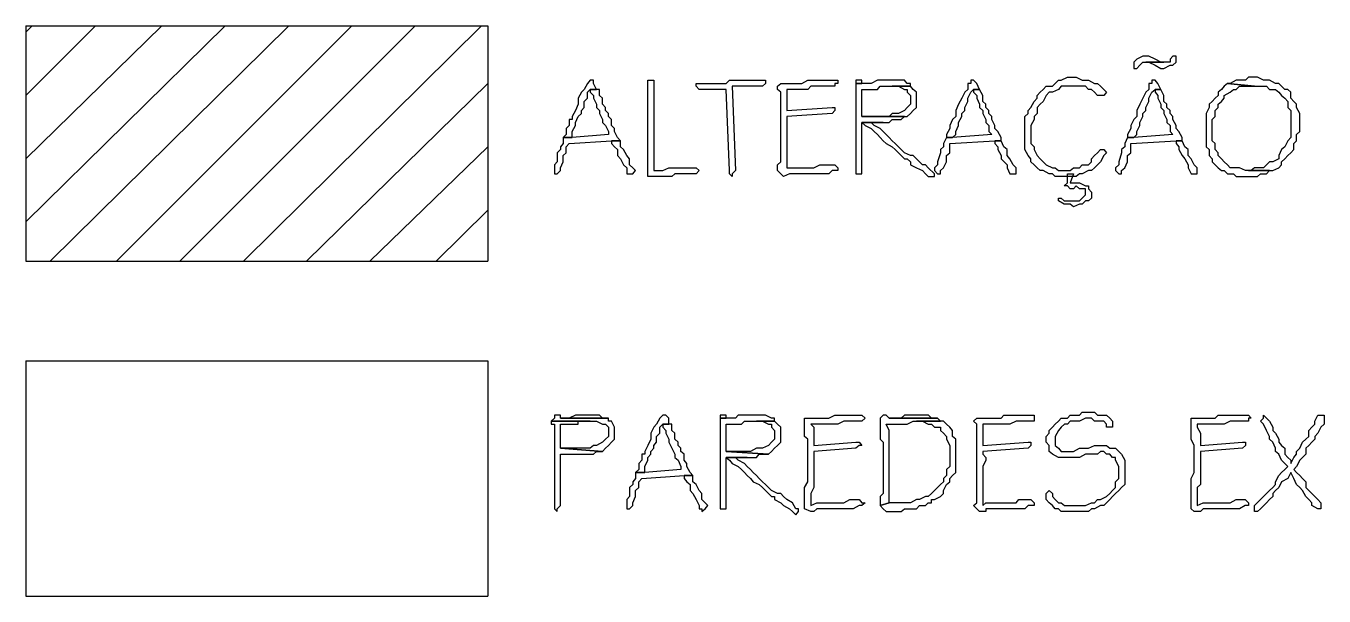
# Model space of a CAD drawing. Header units: millimetres. Extents: x -518.8 to -461.2, y 3.5 to 44.2.
# Drawn here: x -513.939 to -511.202, y 7.174 to 8.377 of the extents above; entities that cross this region are included whole.
import ezdxf

# ---------------------------------------------------------------- set-up
doc = ezdxf.new("R2010")
doc.units = ezdxf.units.MM
doc.header["$MEASUREMENT"] = 0
doc.layers.add('7', color=7, linetype='Continuous')
doc.layers.add('MYSOLIDS', color=7, linetype='Continuous')

msp = doc.modelspace()

# ---------------------------------------------------------------- linework, layer by layer
at = {"layer": '7'}
for points in [[(-513.9391, 8.3774), (-512.9654, 8.3774)], [(-513.9391, 8.3774), (-513.9391, 7.8812)], [(-513.9391, 8.3646), (-513.9263, 8.3774)], [(-513.9391, 8.2308), (-513.7925, 8.3774)], [(-513.9391, 8.0969), (-513.6527, 8.3774)], [(-513.9391, 7.9639), (-513.5188, 8.3774)], [(-513.888, 7.8812), (-513.385, 8.3774)], [(-513.7481, 7.8812), (-513.2519, 8.3774)], [(-513.6143, 7.8812), (-513.1181, 8.3774)], [(-513.4805, 7.8812), (-512.9782, 8.3774)], [(-512.9654, 8.3774), (-512.9654, 7.8812)], [(-513.3474, 7.8812), (-512.9654, 8.2563)], [(-513.2136, 7.8812), (-512.9654, 8.1225)], [(-513.0737, 7.8812), (-512.9654, 7.9887)], [(-513.9391, 7.8812), (-512.9654, 7.8812)], [(-513.9391, 7.6706), (-512.9654, 7.6706)], [(-513.9391, 7.6706), (-513.9391, 7.1744)], [(-512.9654, 7.6706), (-512.9654, 7.1744)], [(-513.9391, 7.1744), (-512.9654, 7.1744)]]:
    msp.add_lwpolyline(points, dxfattribs=at)
at = {"layer": 'MYSOLIDS'}
for points in [[(-511.5775, 8.3135), (-511.5775, 8.3135), (-511.5835, 8.3135), (-511.5963, 8.3075), (-511.603, 8.3007), (-511.603, 8.2947), (-511.603, 8.2879), (-511.5963, 8.2879), (-511.5963, 8.2879), (-511.5902, 8.2947), (-511.5835, 8.3007), (-511.5775, 8.3007), (-511.5459, 8.3007), (-511.5579, 8.3075), (-511.5579, 8.3075), (-511.5707, 8.3135), (-511.5775, 8.3135), (-511.5775, 8.3135)], [(-511.5459, 8.3007), (-511.5775, 8.3007), (-511.5775, 8.3007), (-511.5707, 8.3007), (-511.5391, 8.3007), (-511.5391, 8.3007), (-511.5459, 8.3007), (-511.5459, 8.3007)], [(-511.5136, 8.3135), (-511.5203, 8.3135), (-511.5263, 8.3075), (-511.5263, 8.3007), (-511.5391, 8.3007), (-511.5707, 8.3007), (-511.5579, 8.2947), (-511.5579, 8.2947), (-511.5459, 8.2879), (-511.5391, 8.2879), (-511.5391, 8.2879), (-511.5263, 8.2947), (-511.5203, 8.2947), (-511.5136, 8.3007), (-511.5136, 8.3075), (-511.5136, 8.3135), (-511.5136, 8.3135), (-511.5136, 8.3135)], [(-511.7301, 8.2503), (-511.7429, 8.2503), (-511.7489, 8.2503), (-511.7557, 8.2503), (-511.7617, 8.2436), (-511.7745, 8.2375), (-511.7812, 8.2375), (-511.7872, 8.2308), (-511.794, 8.218), (-511.794, 8.218), (-511.8, 8.212), (-511.8068, 8.2052), (-511.8068, 8.1924), (-511.8128, 8.1864), (-511.8128, 8.1864), (-511.8128, 8.1797), (-511.8196, 8.1676), (-511.8196, 8.1609), (-511.8196, 8.1481), (-511.8196, 8.1421), (-511.8196, 8.1293), (-511.8128, 8.1225), (-511.8128, 8.1165), (-511.8068, 8.1037), (-511.8, 8.0969), (-511.8, 8.0969), (-511.794, 8.0909), (-511.7872, 8.0842), (-511.7745, 8.0782), (-511.7684, 8.0782), (-511.7617, 8.0721), (-511.7489, 8.0721), (-511.7489, 8.0721), (-511.7369, 8.0721), (-511.7301, 8.0782), (-511.7173, 8.0782), (-511.7173, 8.0782), (-511.7113, 8.0842), (-511.6985, 8.0842), (-511.6918, 8.0909), (-511.6918, 8.0969), (-511.6857, 8.1037), (-511.679, 8.1097), (-511.673, 8.1165), (-511.6662, 8.1165), (-511.6662, 8.1165), (-511.6662, 8.1165), (-511.6602, 8.1097), (-511.6602, 8.1097), (-511.6662, 8.1037), (-511.6662, 8.1037), (-511.673, 8.0909), (-511.679, 8.0842), (-511.6857, 8.0782), (-511.6918, 8.0721), (-511.6985, 8.0721), (-511.7113, 8.0654), (-511.7113, 8.0654), (-511.7173, 8.0654), (-511.7241, 8.0594), (-511.7369, 8.0594), (-511.7429, 8.0594), (-511.7489, 8.0594), (-511.7557, 8.0594), (-511.7684, 8.0594), (-511.7745, 8.0654), (-511.7812, 8.0654), (-511.794, 8.0721), (-511.8, 8.0721), (-511.8068, 8.0782), (-511.8128, 8.0842), (-511.8196, 8.0909), (-511.8196, 8.0969), (-511.8256, 8.1037), (-511.8324, 8.1165), (-511.8324, 8.1225), (-511.8324, 8.1293), (-511.8324, 8.1421), (-511.8324, 8.1481), (-511.8324, 8.1609), (-511.8324, 8.1676), (-511.8324, 8.1736), (-511.8324, 8.1864), (-511.8256, 8.1924), (-511.8256, 8.1992), (-511.8196, 8.2052), (-511.8128, 8.218), (-511.8068, 8.2248), (-511.8068, 8.2308), (-511.8, 8.2375), (-511.794, 8.2436), (-511.7872, 8.2503), (-511.7745, 8.2503), (-511.7684, 8.2563), (-511.7617, 8.2631), (-511.7557, 8.2631), (-511.7429, 8.2691), (-511.7369, 8.2691), (-511.7301, 8.2691), (-511.7241, 8.2691), (-511.7113, 8.2631), (-511.7045, 8.2631), (-511.6985, 8.2631), (-511.6857, 8.2563), (-511.679, 8.2563), (-511.673, 8.2503), (-511.6662, 8.2436), (-511.6602, 8.2375), (-511.6602, 8.2375), (-511.6662, 8.2308), (-511.6662, 8.2308), (-511.673, 8.2308), (-511.673, 8.2308), (-511.679, 8.2308), (-511.679, 8.2308), (-511.6857, 8.2375), (-511.6857, 8.2375), (-511.6918, 8.2436), (-511.6985, 8.2436), (-511.7045, 8.2503), (-511.7173, 8.2503), (-511.7241, 8.2503), (-511.7301, 8.2503), (-511.7301, 8.2503), (-511.7301, 8.2503), (-511.7301, 8.2503)], [(-511.3481, 8.2691), (-511.3481, 8.2691), (-511.3609, 8.2691), (-511.3669, 8.2631), (-511.3797, 8.2631), (-511.3865, 8.2631), (-511.3993, 8.2563), (-511.4053, 8.2563), (-511.3481, 8.2503), (-511.3481, 8.2503), (-511.3421, 8.2503), (-511.3293, 8.2503), (-511.3226, 8.2503), (-511.3166, 8.2436), (-511.3038, 8.2436), (-511.297, 8.2375), (-511.291, 8.2308), (-511.291, 8.2308), (-511.2842, 8.2248), (-511.2782, 8.218), (-511.2782, 8.2052), (-511.2714, 8.1992), (-511.2714, 8.1924), (-511.2714, 8.1797), (-511.2714, 8.1736), (-511.2714, 8.1676), (-511.2714, 8.1609), (-511.2714, 8.1481), (-511.2714, 8.1421), (-511.2782, 8.1353), (-511.2842, 8.1225), (-511.2842, 8.1225), (-511.291, 8.1165), (-511.297, 8.1037), (-511.297, 8.0969), (-511.3098, 8.0909), (-511.3166, 8.0909), (-511.3226, 8.0842), (-511.3293, 8.0782), (-511.3354, 8.0782), (-511.3481, 8.0782), (-511.3549, 8.0721), (-511.3609, 8.0721), (-511.3166, 8.0721), (-511.3098, 8.0721), (-511.297, 8.0782), (-511.291, 8.0842), (-511.291, 8.0909), (-511.2842, 8.0969), (-511.2782, 8.1037), (-511.2714, 8.1097), (-511.2654, 8.1165), (-511.2654, 8.1293), (-511.2654, 8.1293), (-511.2594, 8.1353), (-511.2594, 8.1481), (-511.2527, 8.1548), (-511.2527, 8.1676), (-511.2527, 8.1736), (-511.2527, 8.1736), (-511.2527, 8.1864), (-511.2527, 8.1924), (-511.2594, 8.2052), (-511.2594, 8.212), (-511.2654, 8.218), (-511.2714, 8.2248), (-511.2714, 8.2375), (-511.2782, 8.2436), (-511.2842, 8.2436), (-511.291, 8.2503), (-511.297, 8.2563), (-511.3038, 8.2563), (-511.3166, 8.2631), (-511.3226, 8.2631), (-511.3293, 8.2631), (-511.3421, 8.2691), (-511.3481, 8.2691), (-511.3481, 8.2691)], [(-512.7361, 8.2436), (-512.7489, 8.2436), (-512.7489, 8.2375), (-512.7421, 8.2308), (-512.7421, 8.2248), (-512.7361, 8.212), (-512.7361, 8.2052), (-512.7293, 8.1992), (-512.7293, 8.1924), (-512.7233, 8.1797), (-512.7233, 8.1736), (-512.7166, 8.1676), (-512.7105, 8.1548), (-512.7105, 8.1481), (-512.7872, 8.1421), (-512.806, 8.1421), (-512.806, 8.1293), (-512.8121, 8.1225), (-512.8121, 8.1165), (-512.8188, 8.1097), (-512.8188, 8.1097), (-512.8188, 8.0909), (-512.8248, 8.0842), (-512.8248, 8.0782), (-512.8248, 8.0721), (-512.8248, 8.0654), (-512.8188, 8.0654), (-512.8188, 8.0654), (-512.8121, 8.0721), (-512.8121, 8.0782), (-512.806, 8.0909), (-512.806, 8.0909), (-512.806, 8.1037), (-512.8, 8.1097), (-512.8, 8.1225), (-512.7933, 8.1293), (-512.7045, 8.1353), (-512.685, 8.1353), (-512.6918, 8.1421), (-512.6978, 8.1548), (-512.6978, 8.1609), (-512.7045, 8.1676), (-512.7045, 8.1797), (-512.7105, 8.1864), (-512.7105, 8.1924), (-512.7166, 8.1992), (-512.7166, 8.2052), (-512.7233, 8.212), (-512.7233, 8.218), (-512.7233, 8.2248), (-512.7293, 8.2308), (-512.7293, 8.2436), (-512.7361, 8.2436), (-512.7361, 8.2436)], [(-512.7489, 8.2631), (-512.7489, 8.2631), (-512.7489, 8.2631), (-512.7549, 8.2563), (-512.7549, 8.2563), (-512.7617, 8.2436), (-512.7677, 8.2375), (-512.7745, 8.2248), (-512.7745, 8.212), (-512.7805, 8.1992), (-512.7872, 8.1864), (-512.7872, 8.1797), (-512.7933, 8.1797), (-512.7933, 8.1676), (-512.8, 8.1609), (-512.8, 8.1481), (-512.806, 8.1421), (-512.7872, 8.1421), (-512.7872, 8.1481), (-512.7872, 8.1548), (-512.7805, 8.1676), (-512.7805, 8.1736), (-512.7745, 8.1864), (-512.7745, 8.1864), (-512.7677, 8.1924), (-512.7677, 8.1992), (-512.7617, 8.2052), (-512.7617, 8.218), (-512.7549, 8.2248), (-512.7549, 8.2375), (-512.7489, 8.2436), (-512.7361, 8.2436), (-512.7421, 8.2563), (-512.7421, 8.2631), (-512.7489, 8.2631), (-512.7489, 8.2631)], [(-512.6151, 8.0721), (-512.6023, 8.0721), (-512.5963, 8.0721), (-512.5835, 8.0782), (-512.5767, 8.0782), (-512.5707, 8.0782), (-512.5639, 8.0782), (-512.5511, 8.0782), (-512.5384, 8.0782), (-512.5324, 8.0782), (-512.5324, 8.0782), (-512.5256, 8.0782), (-512.5256, 8.0782), (-512.5196, 8.0721), (-512.5196, 8.0721), (-512.5256, 8.0654), (-512.5324, 8.0654), (-512.5384, 8.0654), (-512.5511, 8.0654), (-512.5511, 8.0654), (-512.5579, 8.0654), (-512.5707, 8.0654), (-512.5767, 8.0594), (-512.5895, 8.0594), (-512.5963, 8.0594), (-512.609, 8.0594), (-512.6151, 8.0594), (-512.6211, 8.0594), (-512.6211, 8.0594), (-512.6278, 8.0594), (-512.6278, 8.0594), (-512.6278, 8.0721), (-512.6278, 8.0721), (-512.6278, 8.0782), (-512.6278, 8.0782), (-512.6278, 8.0909), (-512.6278, 8.0969), (-512.6278, 8.1097), (-512.6278, 8.1165), (-512.6278, 8.1293), (-512.6278, 8.1353), (-512.6278, 8.1481), (-512.6278, 8.1548), (-512.6278, 8.1676), (-512.6278, 8.1736), (-512.6278, 8.1736), (-512.6278, 8.1864), (-512.6278, 8.1924), (-512.6278, 8.2052), (-512.6278, 8.212), (-512.6278, 8.2248), (-512.6278, 8.2308), (-512.6278, 8.2436), (-512.6278, 8.2503), (-512.6278, 8.2503), (-512.6278, 8.2631), (-512.6278, 8.2631), (-512.6211, 8.2631), (-512.6211, 8.2631), (-512.6151, 8.2631), (-512.6151, 8.2631), (-512.6151, 8.2563), (-512.6151, 8.2563), (-512.6151, 8.2503), (-512.6151, 8.2436), (-512.6151, 8.2308), (-512.6151, 8.2248), (-512.6151, 8.212), (-512.6151, 8.2052), (-512.6151, 8.1992), (-512.6151, 8.1864), (-512.6151, 8.1797), (-512.6151, 8.1676), (-512.6151, 8.1548), (-512.6151, 8.1548), (-512.6151, 8.1421), (-512.6151, 8.1353), (-512.6151, 8.1225), (-512.6151, 8.1165), (-512.6151, 8.1165), (-512.6151, 8.1097), (-512.6151, 8.0969), (-512.6151, 8.0909), (-512.6151, 8.0782), (-512.6151, 8.0721), (-512.6151, 8.0721), (-512.6151, 8.0721), (-512.6151, 8.0721)], [(-512.3857, 8.2631), (-512.3857, 8.2631), (-512.3797, 8.2631), (-512.3797, 8.2631), (-512.3797, 8.2563), (-512.3797, 8.2563), (-512.3797, 8.2563), (-512.3797, 8.2563), (-512.3857, 8.2503), (-512.3857, 8.2503), (-512.4496, 8.2503), (-512.4429, 8.0721), (-512.4496, 8.0654), (-512.4496, 8.0654), (-512.4496, 8.0594), (-512.4496, 8.0594), (-512.4557, 8.0654), (-512.4557, 8.0654), (-512.4557, 8.0721), (-512.4557, 8.0721), (-512.4624, 8.2436), (-512.4684, 8.2436), (-512.4812, 8.2436), (-512.494, 8.2436), (-512.5008, 8.2436), (-512.5136, 8.2436), (-512.5136, 8.2436), (-512.5136, 8.2436), (-512.5196, 8.2436), (-512.5196, 8.2436), (-512.5256, 8.2503), (-512.5256, 8.2503), (-512.5256, 8.2563), (-512.5256, 8.2563), (-512.5136, 8.2563), (-512.5136, 8.2563), (-512.5068, 8.2563), (-512.5008, 8.2563), (-512.494, 8.2563), (-512.4812, 8.2563), (-512.4752, 8.2563), (-512.4624, 8.2563), (-512.4557, 8.2631), (-512.3857, 8.2631), (-512.3857, 8.2631), (-512.3857, 8.2631)], [(-512.3346, 8.1992), (-512.2391, 8.2052), (-512.2391, 8.2052), (-512.2331, 8.2052), (-512.2331, 8.2052), (-512.2331, 8.1992), (-512.2331, 8.1992), (-512.2331, 8.1992), (-512.2331, 8.1992), (-512.2391, 8.1924), (-512.2391, 8.1924), (-512.3346, 8.1864), (-512.3346, 8.1797), (-512.3346, 8.1797), (-512.3346, 8.1736), (-512.3346, 8.1736), (-512.3346, 8.1676), (-512.3346, 8.1548), (-512.3346, 8.1481), (-512.3346, 8.1353), (-512.3346, 8.1353), (-512.3346, 8.1225), (-512.3346, 8.1165), (-512.3346, 8.1097), (-512.3346, 8.0969), (-512.3346, 8.0909), (-512.3346, 8.0782), (-512.3346, 8.0782), (-512.3286, 8.0782), (-512.3158, 8.0782), (-512.3098, 8.0782), (-512.297, 8.0782), (-512.2902, 8.0782), (-512.2842, 8.0782), (-512.2775, 8.0782), (-512.2647, 8.0842), (-512.2587, 8.0842), (-512.2459, 8.0842), (-512.2391, 8.0842), (-512.2331, 8.0842), (-512.2271, 8.0782), (-512.2271, 8.0782), (-512.2271, 8.0782), (-512.2271, 8.0782), (-512.2271, 8.0721), (-512.2391, 8.0721), (-512.2459, 8.0654), (-512.2587, 8.0654), (-512.2647, 8.0654), (-512.2714, 8.0654), (-512.2775, 8.0654), (-512.2902, 8.0654), (-512.297, 8.0654), (-512.3098, 8.0654), (-512.3158, 8.0654), (-512.3286, 8.0654), (-512.3286, 8.0654), (-512.3414, 8.0594), (-512.3414, 8.0594), (-512.3474, 8.0654), (-512.3474, 8.0654), (-512.3542, 8.0721), (-512.3542, 8.0721), (-512.3542, 8.0782), (-512.3542, 8.0842), (-512.3474, 8.0909), (-512.3474, 8.1037), (-512.3474, 8.1097), (-512.3474, 8.1225), (-512.3474, 8.1293), (-512.3474, 8.1421), (-512.3474, 8.1481), (-512.3474, 8.1609), (-512.3474, 8.1676), (-512.3474, 8.1736), (-512.3474, 8.1797), (-512.3474, 8.1924), (-512.3474, 8.1992), (-512.3474, 8.212), (-512.3474, 8.218), (-512.3474, 8.2308), (-512.3474, 8.2375), (-512.3542, 8.2436), (-512.3542, 8.2503), (-512.3542, 8.2503), (-512.3474, 8.2563), (-512.3474, 8.2563), (-512.3414, 8.2563), (-512.3414, 8.2563), (-512.3286, 8.2563), (-512.3158, 8.2563), (-512.3098, 8.2563), (-512.3098, 8.2563), (-512.303, 8.2563), (-512.2902, 8.2631), (-512.2842, 8.2631), (-512.2775, 8.2631), (-512.2647, 8.2631), (-512.2587, 8.2631), (-512.2459, 8.2631), (-512.2391, 8.2631), (-512.2331, 8.2631), (-512.2331, 8.2631), (-512.2271, 8.2631), (-512.2271, 8.2631), (-512.2271, 8.2563), (-512.2271, 8.2563), (-512.2271, 8.2563), (-512.2331, 8.2563), (-512.2331, 8.2503), (-512.2459, 8.2503), (-512.2519, 8.2503), (-512.2647, 8.2503), (-512.2842, 8.2503), (-512.2902, 8.2436), (-512.303, 8.2436), (-512.3098, 8.2436), (-512.3226, 8.2436), (-512.3286, 8.2436), (-512.3346, 8.2436), (-512.3346, 8.2375), (-512.3346, 8.2248), (-512.3346, 8.2248), (-512.3346, 8.212), (-512.3346, 8.2052), (-512.3346, 8.1992), (-512.3346, 8.1992), (-512.3346, 8.1992), (-512.3346, 8.1992)], [(-512.1121, 8.2631), (-512.1121, 8.2631), (-512.1188, 8.2631), (-512.1248, 8.2631), (-512.1376, 8.2631), (-512.1376, 8.2631), (-512.1436, 8.2631), (-512.1564, 8.2563), (-512.1632, 8.2563), (-512.176, 8.2563), (-512.1887, 8.2563), (-512.1887, 8.0721), (-512.1887, 8.0654), (-512.182, 8.0654), (-512.176, 8.0654), (-512.176, 8.0721), (-512.176, 8.0721), (-512.176, 8.1736), (-512.1316, 8.1736), (-512.1188, 8.1736), (-512.1121, 8.1797), (-512.106, 8.1797), (-512.0933, 8.1797), (-512.0865, 8.1864), (-512.176, 8.1864), (-512.176, 8.2436), (-512.176, 8.2436), (-512.1632, 8.2436), (-512.1564, 8.2436), (-512.1436, 8.2436), (-512.1376, 8.2503), (-512.1316, 8.2503), (-512.1188, 8.2503), (-512.1121, 8.2503), (-512.0737, 8.2503), (-512.0737, 8.2563), (-512.0805, 8.2563), (-512.0865, 8.2631), (-512.0993, 8.2631), (-512.1121, 8.2631), (-512.1121, 8.2631)], [(-512.182, 8.2631), (-512.1887, 8.2631), (-512.1887, 8.2563), (-512.176, 8.2563), (-512.176, 8.2631), (-512.182, 8.2631), (-512.182, 8.2631)], [(-512.0737, 8.2503), (-512.1121, 8.2503), (-512.106, 8.2503), (-512.0993, 8.2503), (-512.0865, 8.2436), (-512.0805, 8.2436), (-512.0805, 8.2375), (-512.0737, 8.2308), (-512.0737, 8.2248), (-512.0737, 8.218), (-512.0737, 8.212), (-512.0805, 8.2052), (-512.0865, 8.1992), (-512.0993, 8.1924), (-512.0993, 8.1924), (-512.106, 8.1924), (-512.1121, 8.1924), (-512.1188, 8.1864), (-512.1316, 8.1864), (-512.1376, 8.1864), (-512.1504, 8.1864), (-512.1632, 8.1864), (-512.176, 8.1864), (-512.0865, 8.1864), (-512.0805, 8.1864), (-512.0805, 8.1864), (-512.0737, 8.1924), (-512.0677, 8.1992), (-512.0609, 8.2052), (-512.0609, 8.212), (-512.0609, 8.2248), (-512.0609, 8.2308), (-512.0609, 8.2375), (-512.0677, 8.2436), (-512.0737, 8.2503), (-512.0737, 8.2503)], [(-511.9278, 8.2436), (-511.9406, 8.2436), (-511.9406, 8.2375), (-511.9339, 8.2308), (-511.9339, 8.2248), (-511.9278, 8.212), (-511.9278, 8.2052), (-511.9211, 8.1992), (-511.9211, 8.1924), (-511.9151, 8.1797), (-511.9151, 8.1736), (-511.9083, 8.1676), (-511.9083, 8.1548), (-511.9023, 8.1481), (-511.985, 8.1421), (-511.9978, 8.1421), (-512.0038, 8.1293), (-512.0038, 8.1225), (-512.0105, 8.1165), (-512.0105, 8.1097), (-512.0105, 8.1097), (-512.0166, 8.0909), (-512.0166, 8.0842), (-512.0233, 8.0782), (-512.0233, 8.0721), (-512.0166, 8.0654), (-512.0166, 8.0654), (-512.0105, 8.0654), (-512.0105, 8.0721), (-512.0038, 8.0782), (-511.9978, 8.0909), (-511.9978, 8.0909), (-511.9978, 8.1037), (-511.991, 8.1097), (-511.991, 8.1225), (-511.991, 8.1293), (-511.8955, 8.1353), (-511.8827, 8.1353), (-511.8827, 8.1421), (-511.8895, 8.1548), (-511.8955, 8.1609), (-511.8955, 8.1676), (-511.9023, 8.1797), (-511.9023, 8.1864), (-511.9083, 8.1924), (-511.9083, 8.1992), (-511.9151, 8.2052), (-511.9151, 8.212), (-511.9211, 8.218), (-511.9211, 8.2248), (-511.9211, 8.2308), (-511.9278, 8.2436), (-511.9278, 8.2436), (-511.9278, 8.2436)], [(-511.9406, 8.2631), (-511.9406, 8.2631), (-511.9466, 8.2631), (-511.9466, 8.2563), (-511.9527, 8.2563), (-511.9527, 8.2436), (-511.9594, 8.2375), (-511.9654, 8.2248), (-511.9722, 8.212), (-511.9782, 8.1992), (-511.9782, 8.1864), (-511.985, 8.1797), (-511.985, 8.1797), (-511.991, 8.1676), (-511.991, 8.1609), (-511.9978, 8.1481), (-511.9978, 8.1421), (-511.985, 8.1421), (-511.9782, 8.1481), (-511.9782, 8.1548), (-511.9722, 8.1676), (-511.9722, 8.1736), (-511.9654, 8.1864), (-511.9654, 8.1864), (-511.9654, 8.1924), (-511.9594, 8.1992), (-511.9594, 8.2052), (-511.9527, 8.218), (-511.9527, 8.2248), (-511.9466, 8.2375), (-511.9406, 8.2436), (-511.9278, 8.2436), (-511.9339, 8.2563), (-511.9406, 8.2631), (-511.9406, 8.2631), (-511.9406, 8.2631)], [(-511.5459, 8.2436), (-511.5579, 8.2436), (-511.5579, 8.2375), (-511.5519, 8.2308), (-511.5519, 8.2248), (-511.5459, 8.212), (-511.5459, 8.2052), (-511.5391, 8.1992), (-511.5391, 8.1924), (-511.5331, 8.1797), (-511.5331, 8.1736), (-511.5263, 8.1676), (-511.5263, 8.1548), (-511.5203, 8.1481), (-511.603, 8.1421), (-511.6158, 8.1421), (-511.6218, 8.1293), (-511.6218, 8.1225), (-511.6286, 8.1165), (-511.6286, 8.1097), (-511.6286, 8.1097), (-511.6346, 8.0909), (-511.6346, 8.0842), (-511.6414, 8.0782), (-511.6414, 8.0721), (-511.6346, 8.0654), (-511.6346, 8.0654), (-511.6286, 8.0654), (-511.6286, 8.0721), (-511.6218, 8.0782), (-511.6158, 8.0909), (-511.6158, 8.0909), (-511.6158, 8.1037), (-511.609, 8.1097), (-511.609, 8.1225), (-511.609, 8.1293), (-511.5136, 8.1353), (-511.5008, 8.1353), (-511.5008, 8.1421), (-511.5075, 8.1548), (-511.5136, 8.1609), (-511.5136, 8.1676), (-511.5203, 8.1797), (-511.5203, 8.1864), (-511.5263, 8.1924), (-511.5263, 8.1992), (-511.5331, 8.2052), (-511.5331, 8.212), (-511.5391, 8.218), (-511.5391, 8.2248), (-511.5391, 8.2308), (-511.5459, 8.2436), (-511.5459, 8.2436), (-511.5459, 8.2436)], [(-511.5579, 8.2631), (-511.5579, 8.2631), (-511.5647, 8.2631), (-511.5647, 8.2563), (-511.5707, 8.2563), (-511.5707, 8.2436), (-511.5775, 8.2375), (-511.5835, 8.2248), (-511.5902, 8.212), (-511.5963, 8.1992), (-511.5963, 8.1864), (-511.603, 8.1797), (-511.603, 8.1797), (-511.609, 8.1676), (-511.609, 8.1609), (-511.6158, 8.1481), (-511.6158, 8.1421), (-511.603, 8.1421), (-511.5963, 8.1481), (-511.5963, 8.1548), (-511.5902, 8.1676), (-511.5902, 8.1736), (-511.5835, 8.1864), (-511.5835, 8.1864), (-511.5835, 8.1924), (-511.5775, 8.1992), (-511.5775, 8.2052), (-511.5707, 8.218), (-511.5707, 8.2248), (-511.5647, 8.2375), (-511.5579, 8.2436), (-511.5459, 8.2436), (-511.5519, 8.2563), (-511.5579, 8.2631), (-511.5579, 8.2631), (-511.5579, 8.2631)], [(-511.4053, 8.2563), (-511.4121, 8.2503), (-511.4181, 8.2436), (-511.4248, 8.2375), (-511.4248, 8.2308), (-511.4308, 8.2248), (-511.4376, 8.218), (-511.4436, 8.212), (-511.4436, 8.2052), (-511.4504, 8.1924), (-511.4504, 8.1864), (-511.4504, 8.1736), (-511.4504, 8.1676), (-511.4504, 8.1548), (-511.4504, 8.1548), (-511.4504, 8.1421), (-511.4504, 8.1293), (-511.4504, 8.1225), (-511.4436, 8.1165), (-511.4436, 8.1037), (-511.4376, 8.0969), (-511.4376, 8.0909), (-511.4308, 8.0842), (-511.4248, 8.0782), (-511.4181, 8.0721), (-511.4121, 8.0721), (-511.4053, 8.0654), (-511.3925, 8.0654), (-511.3865, 8.0594), (-511.3737, 8.0594), (-511.3669, 8.0594), (-511.3609, 8.0594), (-511.3549, 8.0594), (-511.3421, 8.0594), (-511.3354, 8.0654), (-511.3293, 8.0654), (-511.3226, 8.0654), (-511.3166, 8.0721), (-511.3609, 8.0721), (-511.3669, 8.0721), (-511.3797, 8.0782), (-511.3865, 8.0782), (-511.3993, 8.0782), (-511.4053, 8.0842), (-511.4121, 8.0909), (-511.4181, 8.0969), (-511.4181, 8.0969), (-511.4248, 8.1037), (-511.4248, 8.1097), (-511.4308, 8.1165), (-511.4308, 8.1293), (-511.4376, 8.1353), (-511.4376, 8.1481), (-511.4376, 8.1548), (-511.4376, 8.1609), (-511.4376, 8.1676), (-511.4376, 8.1797), (-511.4308, 8.1864), (-511.4308, 8.1992), (-511.4248, 8.2052), (-511.4248, 8.212), (-511.4181, 8.218), (-511.4121, 8.2248), (-511.4121, 8.2308), (-511.3993, 8.2375), (-511.3925, 8.2436), (-511.3865, 8.2436), (-511.3797, 8.2503), (-511.3669, 8.2503), (-511.3609, 8.2503), (-511.3481, 8.2503), (-511.4053, 8.2563), (-511.4053, 8.2563)], [(-512.1316, 8.1736), (-512.176, 8.1736), (-512.1692, 8.1676), (-512.1564, 8.1609), (-512.1504, 8.1548), (-512.1436, 8.1481), (-512.1376, 8.1421), (-512.1316, 8.1353), (-512.1248, 8.1293), (-512.1121, 8.1225), (-512.106, 8.1165), (-512.0993, 8.1097), (-512.0933, 8.1037), (-512.0865, 8.0969), (-512.0805, 8.0969), (-512.0737, 8.0909), (-512.0737, 8.0842), (-512.0609, 8.0782), (-512.0481, 8.0721), (-512.0421, 8.0654), (-512.0361, 8.0594), (-512.0293, 8.0594), (-512.0293, 8.0594), (-512.0233, 8.0594), (-512.0233, 8.0654), (-512.0233, 8.0654), (-512.0233, 8.0654), (-512.0361, 8.0782), (-512.0361, 8.0782), (-512.0421, 8.0842), (-512.0481, 8.0842), (-512.0549, 8.0909), (-512.0609, 8.0969), (-512.0677, 8.1037), (-512.0737, 8.1037), (-512.0865, 8.1097), (-512.0933, 8.1165), (-512.0993, 8.1225), (-512.106, 8.1293), (-512.1121, 8.1353), (-512.1188, 8.1421), (-512.1248, 8.1481), (-512.1316, 8.1548), (-512.1376, 8.1609), (-512.1504, 8.1676), (-512.1564, 8.1736), (-512.1564, 8.1736), (-512.1436, 8.1736), (-512.1316, 8.1736), (-512.1316, 8.1736)], [(-512.685, 8.1353), (-512.7045, 8.1353), (-512.7045, 8.1293), (-512.6978, 8.1225), (-512.6918, 8.1165), (-512.6918, 8.1037), (-512.685, 8.0969), (-512.679, 8.0842), (-512.6722, 8.0782), (-512.6722, 8.0654), (-512.6662, 8.0654), (-512.6662, 8.0654), (-512.6594, 8.0654), (-512.6534, 8.0721), (-512.6594, 8.0782), (-512.6662, 8.0842), (-512.6662, 8.0969), (-512.6722, 8.1037), (-512.679, 8.1165), (-512.685, 8.1225), (-512.685, 8.1353), (-512.685, 8.1353)], [(-511.8827, 8.1353), (-511.8955, 8.1353), (-511.8955, 8.1293), (-511.8895, 8.1225), (-511.8895, 8.1165), (-511.8827, 8.1037), (-511.8827, 8.0969), (-511.8699, 8.0842), (-511.8699, 8.0782), (-511.8639, 8.0654), (-511.8572, 8.0654), (-511.8572, 8.0654), (-511.8511, 8.0654), (-511.8511, 8.0721), (-511.8511, 8.0782), (-511.8572, 8.0842), (-511.8639, 8.0969), (-511.8699, 8.1037), (-511.8699, 8.1165), (-511.8767, 8.1225), (-511.8827, 8.1353), (-511.8827, 8.1353)], [(-511.5008, 8.1353), (-511.5136, 8.1353), (-511.5136, 8.1293), (-511.5075, 8.1225), (-511.5075, 8.1165), (-511.5008, 8.1037), (-511.4948, 8.0969), (-511.488, 8.0842), (-511.488, 8.0782), (-511.482, 8.0654), (-511.4752, 8.0654), (-511.4752, 8.0654), (-511.4692, 8.0654), (-511.4692, 8.0721), (-511.4692, 8.0782), (-511.4752, 8.0842), (-511.482, 8.0969), (-511.488, 8.1037), (-511.488, 8.1165), (-511.4948, 8.1225), (-511.5008, 8.1353), (-511.5008, 8.1353)], [(-511.7429, 8.0654), (-511.7301, 8.0654), (-511.7369, 8.0466), (-511.7301, 8.0466), (-511.7301, 8.0466), (-511.7241, 8.0466), (-511.7241, 8.0466), (-511.7173, 8.0466), (-511.7045, 8.0398), (-511.6985, 8.0398), (-511.6985, 8.0338), (-511.6918, 8.027), (-511.6918, 8.021), (-511.6918, 8.0142), (-511.6985, 8.0082), (-511.7045, 8.0082), (-511.7113, 8.0015), (-511.7173, 8.0015), (-511.7301, 7.9954), (-511.7369, 8.0015), (-511.7496, 8.0015), (-511.7496, 8.0015), (-511.7617, 8.0082), (-511.7617, 8.0082), (-511.7617, 8.0142), (-511.7617, 8.0142), (-511.7557, 8.0142), (-511.7557, 8.0142), (-511.7496, 8.0082), (-511.7496, 8.0082), (-511.7369, 8.0082), (-511.7301, 8.0082), (-511.7301, 8.0082), (-511.7173, 8.0082), (-511.7113, 8.0142), (-511.7113, 8.0142), (-511.7045, 8.021), (-511.7045, 8.021), (-511.7045, 8.0338), (-511.7113, 8.0338), (-511.7173, 8.0338), (-511.7241, 8.0398), (-511.7301, 8.0338), (-511.7301, 8.0338), (-511.7369, 8.0338), (-511.7369, 8.0338), (-511.7429, 8.0398), (-511.7429, 8.0398), (-511.7496, 8.0398), (-511.7496, 8.0398), (-511.7429, 8.0466), (-511.7429, 8.0466), (-511.7429, 8.0466), (-511.7429, 8.0466), (-511.7429, 8.0654), (-511.7429, 8.0654), (-511.7429, 8.0654)], [(-512.8188, 7.5563), (-512.8248, 7.5563), (-512.8248, 7.5496), (-512.8316, 7.5436), (-512.8316, 7.5436), (-512.7489, 7.5436), (-512.7489, 7.5436), (-512.7361, 7.5436), (-512.7233, 7.5368), (-512.7166, 7.5368), (-512.7166, 7.5368), (-512.7105, 7.5308), (-512.7105, 7.518), (-512.7105, 7.518), (-512.7105, 7.5112), (-512.7166, 7.5052), (-512.7233, 7.4992), (-512.7361, 7.4924), (-512.7361, 7.4924), (-512.7421, 7.4924), (-512.7489, 7.4864), (-512.7549, 7.4864), (-512.7677, 7.4864), (-512.7745, 7.4864), (-512.7872, 7.4864), (-512.8, 7.4864), (-512.8121, 7.4864), (-512.7233, 7.4797), (-512.7166, 7.4864), (-512.7105, 7.4924), (-512.7045, 7.4992), (-512.6978, 7.5052), (-512.6978, 7.5112), (-512.6978, 7.518), (-512.6978, 7.524), (-512.6978, 7.5308), (-512.7045, 7.5436), (-512.7105, 7.5436), (-512.7105, 7.5496), (-512.8121, 7.5496), (-512.8121, 7.5563), (-512.8188, 7.5563), (-512.8188, 7.5563)], [(-512.7489, 7.5563), (-512.7549, 7.5563), (-512.7677, 7.5563), (-512.7745, 7.5563), (-512.7805, 7.5563), (-512.7933, 7.5496), (-512.8, 7.5496), (-512.8121, 7.5496), (-512.7105, 7.5496), (-512.7233, 7.5496), (-512.7293, 7.5563), (-512.7361, 7.5563), (-512.7489, 7.5563), (-512.7489, 7.5563)], [(-512.5963, 7.5563), (-512.5963, 7.5563), (-512.5963, 7.5563), (-512.6023, 7.5496), (-512.6023, 7.5496), (-512.609, 7.5368), (-512.6151, 7.5308), (-512.6211, 7.518), (-512.6211, 7.5052), (-512.6278, 7.4924), (-512.6339, 7.4797), (-512.6339, 7.4736), (-512.6406, 7.4736), (-512.6406, 7.4609), (-512.6466, 7.4541), (-512.6466, 7.4413), (-512.6534, 7.4353), (-512.6339, 7.4353), (-512.6339, 7.4413), (-512.6339, 7.4481), (-512.6278, 7.4609), (-512.6278, 7.4669), (-512.6211, 7.4736), (-512.6211, 7.4797), (-512.6151, 7.4864), (-512.6151, 7.4924), (-512.609, 7.4992), (-512.609, 7.5112), (-512.6023, 7.518), (-512.6023, 7.5308), (-512.5963, 7.5368), (-512.5835, 7.5368), (-512.5835, 7.5496), (-512.5895, 7.5563), (-512.5963, 7.5563), (-512.5963, 7.5563)], [(-512.3985, 7.5563), (-512.3985, 7.5563), (-512.4053, 7.5563), (-512.4181, 7.5563), (-512.4241, 7.5563), (-512.4241, 7.5563), (-512.4369, 7.5563), (-512.4429, 7.5496), (-512.4557, 7.5496), (-512.4624, 7.5496), (-512.4752, 7.5496), (-512.4752, 7.3654), (-512.4752, 7.3586), (-512.4684, 7.3586), (-512.4624, 7.3586), (-512.4624, 7.3654), (-512.4624, 7.3654), (-512.4624, 7.4669), (-512.4181, 7.4669), (-512.4113, 7.4669), (-512.3985, 7.4669), (-512.3925, 7.4736), (-512.3797, 7.4736), (-512.373, 7.4736), (-512.4624, 7.4797), (-512.4624, 7.5368), (-512.4624, 7.5368), (-512.4496, 7.5368), (-512.4429, 7.5368), (-512.4301, 7.5368), (-512.4241, 7.5436), (-512.4181, 7.5436), (-512.4053, 7.5436), (-512.3985, 7.5436), (-512.3602, 7.5436), (-512.3602, 7.5496), (-512.3669, 7.5496), (-512.3797, 7.5563), (-512.3857, 7.5563), (-512.3985, 7.5563), (-512.3985, 7.5563)], [(-512.4684, 7.5563), (-512.4752, 7.5563), (-512.4752, 7.5496), (-512.4624, 7.5496), (-512.4624, 7.5563), (-512.4684, 7.5563), (-512.4684, 7.5563)], [(-512.2775, 7.4924), (-512.1887, 7.4992), (-512.1887, 7.4992), (-512.182, 7.4992), (-512.182, 7.4992), (-512.176, 7.4924), (-512.176, 7.4924), (-512.182, 7.4924), (-512.182, 7.4924), (-512.1887, 7.4864), (-512.1887, 7.4864), (-512.2775, 7.4797), (-512.2775, 7.4736), (-512.2775, 7.4736), (-512.2775, 7.4669), (-512.2775, 7.4669), (-512.2775, 7.4609), (-512.2775, 7.4481), (-512.2775, 7.4413), (-512.2775, 7.4285), (-512.2775, 7.4285), (-512.2775, 7.4157), (-512.2775, 7.4097), (-512.2775, 7.4037), (-512.2842, 7.3909), (-512.2842, 7.3842), (-512.2842, 7.3714), (-512.2842, 7.3654), (-512.2714, 7.3714), (-512.2647, 7.3714), (-512.2519, 7.3714), (-512.2459, 7.3714), (-512.2331, 7.3714), (-512.2271, 7.3714), (-512.2271, 7.3714), (-512.2143, 7.3714), (-512.2015, 7.3782), (-512.1948, 7.3782), (-512.1887, 7.3782), (-512.182, 7.3782), (-512.176, 7.3714), (-512.176, 7.3714), (-512.1692, 7.3714), (-512.1692, 7.3714), (-512.176, 7.3654), (-512.182, 7.3654), (-512.1948, 7.3586), (-512.2015, 7.3586), (-512.2075, 7.3586), (-512.2143, 7.3586), (-512.2271, 7.3586), (-512.2331, 7.3586), (-512.2459, 7.3586), (-512.2519, 7.3586), (-512.2647, 7.3586), (-512.2714, 7.3586), (-512.2775, 7.3526), (-512.2842, 7.3526), (-512.2842, 7.3526), (-512.297, 7.3586), (-512.297, 7.3586), (-512.297, 7.3654), (-512.297, 7.3654), (-512.297, 7.3714), (-512.297, 7.3782), (-512.297, 7.3842), (-512.297, 7.3969), (-512.297, 7.4037), (-512.2902, 7.4157), (-512.2902, 7.4225), (-512.2902, 7.4353), (-512.2902, 7.4413), (-512.2902, 7.4541), (-512.2902, 7.4609), (-512.2902, 7.4669), (-512.2902, 7.4736), (-512.2902, 7.4864), (-512.2902, 7.4924), (-512.2902, 7.5052), (-512.297, 7.5112), (-512.297, 7.524), (-512.297, 7.5308), (-512.297, 7.5368), (-512.297, 7.5436), (-512.297, 7.5436), (-512.297, 7.5496), (-512.297, 7.5496), (-512.2842, 7.5496), (-512.2842, 7.5496), (-512.2714, 7.5496), (-512.2647, 7.5496), (-512.2587, 7.5496), (-512.2519, 7.5496), (-512.2459, 7.5496), (-512.2331, 7.5563), (-512.2331, 7.5563), (-512.2203, 7.5563), (-512.2143, 7.5563), (-512.2015, 7.5563), (-512.1948, 7.5563), (-512.1887, 7.5563), (-512.182, 7.5563), (-512.182, 7.5563), (-512.176, 7.5563), (-512.176, 7.5563), (-512.1692, 7.5496), (-512.1692, 7.5496), (-512.1692, 7.5496), (-512.176, 7.5436), (-512.182, 7.5436), (-512.1887, 7.5436), (-512.2015, 7.5436), (-512.2143, 7.5436), (-512.2271, 7.5368), (-512.2331, 7.5368), (-512.2459, 7.5368), (-512.2587, 7.5368), (-512.2647, 7.5368), (-512.2775, 7.5368), (-512.2842, 7.5368), (-512.2775, 7.5308), (-512.2775, 7.518), (-512.2775, 7.518), (-512.2775, 7.5052), (-512.2775, 7.4992), (-512.2775, 7.4924), (-512.2775, 7.4924), (-512.2775, 7.4924), (-512.2775, 7.4924)], [(-512.1316, 7.5563), (-512.1376, 7.5496), (-512.1376, 7.5436), (-512.1376, 7.5368), (-512.1376, 7.5308), (-512.1376, 7.524), (-512.1376, 7.518), (-512.1376, 7.5052), (-512.1316, 7.4992), (-512.1316, 7.4864), (-512.1316, 7.4797), (-512.1316, 7.4669), (-512.1316, 7.4609), (-512.1316, 7.4481), (-512.1316, 7.4413), (-512.1316, 7.4285), (-512.1316, 7.4225), (-512.1316, 7.4097), (-512.1316, 7.4037), (-512.1316, 7.3909), (-512.1376, 7.3842), (-512.1376, 7.3714), (-512.1376, 7.3654), (-512.1188, 7.3714), (-512.1188, 7.3782), (-512.1188, 7.3842), (-512.1188, 7.3969), (-512.1188, 7.4037), (-512.1188, 7.4097), (-512.1188, 7.4225), (-512.1188, 7.4285), (-512.1188, 7.4353), (-512.1188, 7.4413), (-512.1188, 7.4541), (-512.1188, 7.4609), (-512.1188, 7.4736), (-512.1188, 7.4797), (-512.1188, 7.4864), (-512.1188, 7.4992), (-512.1188, 7.5052), (-512.1188, 7.518), (-512.1188, 7.524), (-512.1248, 7.5368), (-512.1188, 7.5368), (-512.106, 7.5368), (-512.0993, 7.5368), (-512.0933, 7.5368), (-512.0805, 7.5368), (-512.0805, 7.5368), (-512.0677, 7.5436), (-512.0609, 7.5436), (-512.0105, 7.5436), (-512.0166, 7.5496), (-512.1188, 7.5496), (-512.1248, 7.5563), (-512.1316, 7.5563), (-512.1316, 7.5563)], [(-512.0549, 7.5563), (-512.0609, 7.5563), (-512.0737, 7.5563), (-512.0865, 7.5563), (-512.0865, 7.5563), (-512.0933, 7.5496), (-512.0993, 7.5496), (-512.1121, 7.5496), (-512.1188, 7.5496), (-512.0166, 7.5496), (-512.0293, 7.5496), (-512.0354, 7.5563), (-512.0481, 7.5563), (-512.0549, 7.5563), (-512.0549, 7.5563)], [(-511.9211, 7.4924), (-511.8256, 7.4992), (-511.8256, 7.4992), (-511.8196, 7.4992), (-511.8196, 7.4992), (-511.8196, 7.4924), (-511.8196, 7.4924), (-511.8196, 7.4924), (-511.8196, 7.4924), (-511.8256, 7.4864), (-511.8256, 7.4864), (-511.9211, 7.4797), (-511.9211, 7.4736), (-511.9211, 7.4736), (-511.9151, 7.4669), (-511.9151, 7.4669), (-511.9151, 7.4609), (-511.9211, 7.4481), (-511.9211, 7.4413), (-511.9211, 7.4285), (-511.9211, 7.4285), (-511.9211, 7.4157), (-511.9211, 7.4097), (-511.9211, 7.4037), (-511.9211, 7.3909), (-511.9211, 7.3842), (-511.9211, 7.3714), (-511.9211, 7.3654), (-511.9151, 7.3714), (-511.9023, 7.3714), (-511.8955, 7.3714), (-511.8827, 7.3714), (-511.8767, 7.3714), (-511.8639, 7.3714), (-511.8639, 7.3714), (-511.8511, 7.3714), (-511.8451, 7.3782), (-511.8324, 7.3782), (-511.8256, 7.3782), (-511.8196, 7.3782), (-511.8128, 7.3714), (-511.8128, 7.3714), (-511.8128, 7.3714), (-511.8128, 7.3714), (-511.8128, 7.3654), (-511.8256, 7.3654), (-511.8324, 7.3586), (-511.8451, 7.3586), (-511.8511, 7.3586), (-511.8572, 7.3586), (-511.8639, 7.3586), (-511.8767, 7.3586), (-511.8827, 7.3586), (-511.8955, 7.3586), (-511.9023, 7.3586), (-511.9151, 7.3586), (-511.9151, 7.3526), (-511.9278, 7.3526), (-511.9278, 7.3526), (-511.9339, 7.3586), (-511.9339, 7.3586), (-511.9406, 7.3654), (-511.9406, 7.3654), (-511.9339, 7.3714), (-511.9339, 7.3782), (-511.9339, 7.3842), (-511.9339, 7.3969), (-511.9339, 7.4037), (-511.9339, 7.4157), (-511.9339, 7.4225), (-511.9339, 7.4353), (-511.9339, 7.4413), (-511.9339, 7.4541), (-511.9339, 7.4609), (-511.9339, 7.4669), (-511.9339, 7.4736), (-511.9339, 7.4864), (-511.9339, 7.4924), (-511.9339, 7.5052), (-511.9339, 7.5112), (-511.9339, 7.524), (-511.9339, 7.5308), (-511.9339, 7.5368), (-511.9406, 7.5436), (-511.9406, 7.5436), (-511.9339, 7.5496), (-511.9339, 7.5496), (-511.9278, 7.5496), (-511.9211, 7.5496), (-511.9151, 7.5496), (-511.9023, 7.5496), (-511.8955, 7.5496), (-511.8955, 7.5496), (-511.8827, 7.5496), (-511.8767, 7.5563), (-511.8699, 7.5563), (-511.8639, 7.5563), (-511.8511, 7.5563), (-511.8451, 7.5563), (-511.8324, 7.5563), (-511.8256, 7.5563), (-511.8196, 7.5563), (-511.8196, 7.5563), (-511.8128, 7.5563), (-511.8128, 7.5563), (-511.8128, 7.5496), (-511.8128, 7.5496), (-511.8128, 7.5496), (-511.8128, 7.5436), (-511.8196, 7.5436), (-511.8324, 7.5436), (-511.8384, 7.5436), (-511.8511, 7.5436), (-511.8639, 7.5368), (-511.8767, 7.5368), (-511.8895, 7.5368), (-511.8955, 7.5368), (-511.9083, 7.5368), (-511.9151, 7.5368), (-511.9211, 7.5368), (-511.9211, 7.5308), (-511.9211, 7.518), (-511.9211, 7.518), (-511.9211, 7.5052), (-511.9211, 7.4992), (-511.9211, 7.4924), (-511.9211, 7.4924), (-511.9211, 7.4924), (-511.9211, 7.4924)], [(-511.6534, 7.5308), (-511.6602, 7.5308), (-511.6602, 7.5308), (-511.6602, 7.5368), (-511.6602, 7.5368), (-511.6662, 7.5436), (-511.679, 7.5436), (-511.6857, 7.5436), (-511.6918, 7.5496), (-511.6985, 7.5496), (-511.7045, 7.5496), (-511.7173, 7.5436), (-511.7241, 7.5436), (-511.7369, 7.5436), (-511.7429, 7.5368), (-511.7489, 7.5368), (-511.7557, 7.5308), (-511.7617, 7.524), (-511.7684, 7.5112), (-511.7684, 7.5052), (-511.7684, 7.5052), (-511.7684, 7.4924), (-511.7617, 7.4864), (-511.7557, 7.4797), (-511.7489, 7.4797), (-511.7429, 7.4797), (-511.7369, 7.4797), (-511.7301, 7.4797), (-511.7173, 7.4864), (-511.7113, 7.4864), (-511.7045, 7.4864), (-511.6985, 7.4864), (-511.6857, 7.4924), (-511.679, 7.4924), (-511.673, 7.4924), (-511.6602, 7.4924), (-511.6534, 7.4864), (-511.6414, 7.4864), (-511.6346, 7.4797), (-511.6346, 7.4797), (-511.6286, 7.4736), (-511.6218, 7.4609), (-511.6218, 7.4541), (-511.6218, 7.4413), (-511.6218, 7.4413), (-511.6218, 7.4285), (-511.6218, 7.4225), (-511.6218, 7.4097), (-511.6286, 7.4037), (-511.6346, 7.3969), (-511.6414, 7.3909), (-511.6474, 7.3842), (-511.6534, 7.3782), (-511.6534, 7.3782), (-511.6602, 7.3714), (-511.6662, 7.3654), (-511.673, 7.3654), (-511.6857, 7.3586), (-511.6918, 7.3586), (-511.6985, 7.3526), (-511.7113, 7.3526), (-511.7173, 7.3526), (-511.7301, 7.3526), (-511.7369, 7.3526), (-511.7429, 7.3526), (-511.7557, 7.3526), (-511.7617, 7.3586), (-511.7684, 7.3586), (-511.7745, 7.3654), (-511.7812, 7.3714), (-511.7872, 7.3782), (-511.7872, 7.3842), (-511.7872, 7.3909), (-511.7872, 7.3909), (-511.7872, 7.3909), (-511.7812, 7.3969), (-511.7812, 7.3969), (-511.7745, 7.3909), (-511.7745, 7.3909), (-511.7745, 7.3842), (-511.7745, 7.3842), (-511.7684, 7.3782), (-511.7617, 7.3714), (-511.7557, 7.3714), (-511.7489, 7.3654), (-511.7429, 7.3654), (-511.7301, 7.3654), (-511.7241, 7.3654), (-511.7113, 7.3654), (-511.7045, 7.3654), (-511.6918, 7.3714), (-511.6857, 7.3714), (-511.679, 7.3782), (-511.673, 7.3782), (-511.6602, 7.3842), (-511.6602, 7.3842), (-511.6534, 7.3909), (-511.6474, 7.3969), (-511.6414, 7.4037), (-511.6414, 7.4157), (-511.6346, 7.4225), (-511.6346, 7.4285), (-511.6346, 7.4413), (-511.6346, 7.4481), (-511.6414, 7.4609), (-511.6414, 7.4669), (-511.6474, 7.4669), (-511.6534, 7.4736), (-511.6602, 7.4736), (-511.6662, 7.4797), (-511.673, 7.4797), (-511.679, 7.4736), (-511.6857, 7.4736), (-511.6985, 7.4736), (-511.7045, 7.4736), (-511.7173, 7.4669), (-511.7301, 7.4669), (-511.7369, 7.4669), (-511.7429, 7.4669), (-511.7557, 7.4669), (-511.7617, 7.4669), (-511.7745, 7.4736), (-511.7745, 7.4736), (-511.7812, 7.4797), (-511.7812, 7.4924), (-511.7872, 7.4992), (-511.7872, 7.4992), (-511.7872, 7.5112), (-511.7812, 7.518), (-511.7812, 7.524), (-511.7745, 7.5308), (-511.7684, 7.5368), (-511.7617, 7.5436), (-511.7557, 7.5496), (-511.7429, 7.5496), (-511.7369, 7.5563), (-511.7301, 7.5563), (-511.7173, 7.5563), (-511.7113, 7.5624), (-511.6985, 7.5624), (-511.6985, 7.5624), (-511.6857, 7.5624), (-511.679, 7.5563), (-511.6662, 7.5563), (-511.6602, 7.5563), (-511.6534, 7.5496), (-511.6474, 7.5436), (-511.6474, 7.5368), (-511.6474, 7.5308), (-511.6474, 7.5308), (-511.6534, 7.5308), (-511.6534, 7.5308), (-511.6534, 7.5308), (-511.6534, 7.5308), (-511.6534, 7.5308)], [(-511.4624, 7.4924), (-511.3737, 7.4992), (-511.3737, 7.4992), (-511.3669, 7.4992), (-511.3669, 7.4992), (-511.3669, 7.4924), (-511.3669, 7.4924), (-511.3669, 7.4924), (-511.3669, 7.4924), (-511.3737, 7.4864), (-511.3737, 7.4864), (-511.4624, 7.4797), (-511.4624, 7.4736), (-511.4624, 7.4736), (-511.4624, 7.4669), (-511.4624, 7.4669), (-511.4624, 7.4609), (-511.4624, 7.4481), (-511.4624, 7.4413), (-511.4624, 7.4285), (-511.4624, 7.4285), (-511.4624, 7.4157), (-511.4624, 7.4097), (-511.4692, 7.4037), (-511.4692, 7.3909), (-511.4692, 7.3842), (-511.4692, 7.3714), (-511.4692, 7.3654), (-511.4564, 7.3714), (-511.4504, 7.3714), (-511.4376, 7.3714), (-511.4308, 7.3714), (-511.4181, 7.3714), (-511.4121, 7.3714), (-511.4121, 7.3714), (-511.3993, 7.3714), (-511.3865, 7.3782), (-511.3797, 7.3782), (-511.3737, 7.3782), (-511.3677, 7.3782), (-511.3609, 7.3714), (-511.3609, 7.3714), (-511.3609, 7.3714), (-511.3609, 7.3714), (-511.3609, 7.3654), (-511.3677, 7.3654), (-511.3797, 7.3586), (-511.3925, 7.3586), (-511.3925, 7.3586), (-511.4053, 7.3586), (-511.4121, 7.3586), (-511.4181, 7.3586), (-511.4308, 7.3586), (-511.4376, 7.3586), (-511.4504, 7.3586), (-511.4564, 7.3586), (-511.4624, 7.3526), (-511.4692, 7.3526), (-511.4752, 7.3526), (-511.482, 7.3586), (-511.482, 7.3586), (-511.482, 7.3654), (-511.482, 7.3654), (-511.482, 7.3714), (-511.482, 7.3782), (-511.482, 7.3842), (-511.482, 7.3969), (-511.482, 7.4037), (-511.482, 7.4157), (-511.482, 7.4225), (-511.4752, 7.4353), (-511.4752, 7.4413), (-511.4752, 7.4541), (-511.4752, 7.4609), (-511.4752, 7.4669), (-511.4752, 7.4736), (-511.4752, 7.4864), (-511.4752, 7.4924), (-511.482, 7.5052), (-511.482, 7.5112), (-511.482, 7.524), (-511.482, 7.5308), (-511.482, 7.5368), (-511.482, 7.5436), (-511.482, 7.5436), (-511.482, 7.5496), (-511.482, 7.5496), (-511.4692, 7.5496), (-511.4692, 7.5496), (-511.4564, 7.5496), (-511.4504, 7.5496), (-511.4436, 7.5496), (-511.4436, 7.5496), (-511.4308, 7.5496), (-511.4248, 7.5563), (-511.4181, 7.5563), (-511.4053, 7.5563), (-511.3993, 7.5563), (-511.3865, 7.5563), (-511.3797, 7.5563), (-511.3737, 7.5563), (-511.3677, 7.5563), (-511.3677, 7.5563), (-511.3609, 7.5563), (-511.3609, 7.5563), (-511.3549, 7.5496), (-511.3549, 7.5496), (-511.3609, 7.5496), (-511.3609, 7.5436), (-511.3677, 7.5436), (-511.3737, 7.5436), (-511.3865, 7.5436), (-511.3993, 7.5436), (-511.4121, 7.5368), (-511.4248, 7.5368), (-511.4308, 7.5368), (-511.4436, 7.5368), (-511.4504, 7.5368), (-511.4624, 7.5368), (-511.4692, 7.5368), (-511.4692, 7.5308), (-511.4624, 7.518), (-511.4624, 7.518), (-511.4624, 7.5052), (-511.4624, 7.4992), (-511.4624, 7.4924), (-511.4624, 7.4924), (-511.4624, 7.4924), (-511.4624, 7.4924)], [(-511.2714, 7.4541), (-511.2654, 7.4669), (-511.2594, 7.4736), (-511.2594, 7.4797), (-511.2527, 7.4864), (-511.2466, 7.4992), (-511.2466, 7.4992), (-511.2399, 7.5052), (-511.2339, 7.5112), (-511.2339, 7.524), (-511.2271, 7.5308), (-511.2211, 7.5368), (-511.2211, 7.5368), (-511.2211, 7.5436), (-511.2211, 7.5436), (-511.2143, 7.5563), (-511.2083, 7.5563), (-511.2083, 7.5563), (-511.2015, 7.5563), (-511.2015, 7.5563), (-511.2015, 7.5496), (-511.2015, 7.5496), (-511.2015, 7.5436), (-511.2015, 7.5368), (-511.2083, 7.5308), (-511.2143, 7.518), (-511.2211, 7.5112), (-511.2211, 7.5052), (-511.2271, 7.4992), (-511.2339, 7.4924), (-511.2399, 7.4864), (-511.2399, 7.4736), (-511.2466, 7.4669), (-511.2527, 7.4609), (-511.2594, 7.4481), (-511.2654, 7.4413), (-511.2594, 7.4353), (-511.2527, 7.4285), (-511.2466, 7.4225), (-511.2399, 7.4157), (-511.2399, 7.4037), (-511.2339, 7.3969), (-511.2271, 7.3909), (-511.2143, 7.3782), (-511.2083, 7.3714), (-511.2083, 7.3654), (-511.2083, 7.3654), (-511.2083, 7.3586), (-511.2083, 7.3586), (-511.2143, 7.3586), (-511.2143, 7.3586), (-511.2143, 7.3586), (-511.2271, 7.3654), (-511.2271, 7.3714), (-511.2339, 7.3782), (-511.2339, 7.3782), (-511.2399, 7.3842), (-511.2466, 7.3969), (-511.2527, 7.4037), (-511.2594, 7.4097), (-511.2654, 7.4225), (-511.2714, 7.4353), (-511.2714, 7.4353), (-511.2782, 7.4225), (-511.291, 7.4157), (-511.297, 7.4037), (-511.3038, 7.3969), (-511.3098, 7.3909), (-511.3098, 7.3842), (-511.3166, 7.3782), (-511.3226, 7.3714), (-511.3226, 7.3714), (-511.3354, 7.3586), (-511.3421, 7.3526), (-511.3421, 7.3526), (-511.3481, 7.3526), (-511.3481, 7.3526), (-511.3481, 7.3586), (-511.3481, 7.3586), (-511.3481, 7.3586), (-511.3481, 7.3654), (-511.3354, 7.3782), (-511.3293, 7.3842), (-511.3226, 7.3909), (-511.3166, 7.3969), (-511.3098, 7.4037), (-511.3038, 7.4097), (-511.3038, 7.4157), (-511.297, 7.4285), (-511.291, 7.4353), (-511.2842, 7.4413), (-511.2782, 7.4481), (-511.2842, 7.4541), (-511.291, 7.4609), (-511.297, 7.4736), (-511.3038, 7.4797), (-511.3038, 7.4864), (-511.3098, 7.4992), (-511.3166, 7.5052), (-511.3166, 7.5112), (-511.3166, 7.5112), (-511.3226, 7.524), (-511.3293, 7.5368), (-511.3354, 7.5436), (-511.3354, 7.5436), (-511.3354, 7.5436), (-511.3293, 7.5496), (-511.3293, 7.5496), (-511.3293, 7.5563), (-511.3293, 7.5563), (-511.3226, 7.5496), (-511.3166, 7.5436), (-511.3166, 7.5436), (-511.3166, 7.5436), (-511.3098, 7.5308), (-511.3098, 7.524), (-511.3038, 7.518), (-511.297, 7.5052), (-511.297, 7.4992), (-511.291, 7.4924), (-511.2842, 7.4864), (-511.2842, 7.4736), (-511.2782, 7.4669), (-511.2714, 7.4609), (-511.2714, 7.4541), (-511.2714, 7.4541), (-511.2714, 7.4541), (-511.2714, 7.4541)], [(-512.8316, 7.5436), (-512.8316, 7.5368), (-512.8248, 7.5368), (-512.8248, 7.524), (-512.8248, 7.518), (-512.8248, 7.5052), (-512.8248, 7.4992), (-512.8248, 7.4924), (-512.8248, 7.4797), (-512.8248, 7.4736), (-512.8248, 7.4669), (-512.8248, 7.4541), (-512.8248, 7.4413), (-512.8248, 7.4353), (-512.8248, 7.4225), (-512.8248, 7.4157), (-512.8248, 7.4037), (-512.8248, 7.3969), (-512.8248, 7.3909), (-512.8248, 7.3782), (-512.8248, 7.3714), (-512.8248, 7.3654), (-512.8248, 7.3586), (-512.8188, 7.3526), (-512.8188, 7.3586), (-512.8121, 7.3654), (-512.8121, 7.3654), (-512.8121, 7.3782), (-512.8121, 7.3842), (-512.8121, 7.3969), (-512.8121, 7.4037), (-512.8121, 7.4097), (-512.8121, 7.4225), (-512.8121, 7.4285), (-512.8121, 7.4413), (-512.8121, 7.4481), (-512.8121, 7.4609), (-512.8121, 7.4609), (-512.8121, 7.4736), (-512.806, 7.4736), (-512.806, 7.4736), (-512.7933, 7.4736), (-512.7805, 7.4736), (-512.7677, 7.4736), (-512.7617, 7.4736), (-512.7489, 7.4736), (-512.7421, 7.4736), (-512.7361, 7.4797), (-512.7293, 7.4797), (-512.7233, 7.4797), (-512.8121, 7.4864), (-512.8121, 7.4864), (-512.8121, 7.4992), (-512.8121, 7.4992), (-512.8121, 7.5112), (-512.8121, 7.524), (-512.8121, 7.5308), (-512.8121, 7.5368), (-512.806, 7.5368), (-512.7933, 7.5368), (-512.7872, 7.5368), (-512.7745, 7.5368), (-512.7745, 7.5436), (-512.7677, 7.5436), (-512.7549, 7.5436), (-512.7489, 7.5436), (-512.8316, 7.5436), (-512.8316, 7.5436)], [(-512.5835, 7.5368), (-512.5963, 7.5368), (-512.5963, 7.5308), (-512.5895, 7.524), (-512.5895, 7.518), (-512.5835, 7.5052), (-512.5835, 7.4992), (-512.5767, 7.4864), (-512.5767, 7.4864), (-512.5707, 7.4736), (-512.5707, 7.4669), (-512.5639, 7.4609), (-512.5579, 7.4481), (-512.5579, 7.4413), (-512.6339, 7.4353), (-512.6534, 7.4353), (-512.6534, 7.4225), (-512.6594, 7.4157), (-512.6594, 7.4097), (-512.6662, 7.4037), (-512.6662, 7.4037), (-512.6662, 7.3842), (-512.6722, 7.3782), (-512.6722, 7.3654), (-512.6722, 7.3654), (-512.6722, 7.3586), (-512.6662, 7.3586), (-512.6662, 7.3586), (-512.6594, 7.3654), (-512.6594, 7.3714), (-512.6534, 7.3842), (-512.6534, 7.3842), (-512.6534, 7.3969), (-512.6466, 7.4037), (-512.6466, 7.4157), (-512.6406, 7.4225), (-512.5511, 7.4285), (-512.5324, 7.4285), (-512.5384, 7.4353), (-512.5451, 7.4481), (-512.5451, 7.4541), (-512.5511, 7.4609), (-512.5511, 7.4736), (-512.5579, 7.4797), (-512.5579, 7.4864), (-512.5639, 7.4924), (-512.5639, 7.4992), (-512.5707, 7.5052), (-512.5707, 7.5112), (-512.5707, 7.518), (-512.5767, 7.524), (-512.5767, 7.5368), (-512.5835, 7.5368), (-512.5835, 7.5368)], [(-512.3602, 7.5436), (-512.3985, 7.5436), (-512.3985, 7.5436), (-512.3857, 7.5436), (-512.373, 7.5368), (-512.3669, 7.5368), (-512.3669, 7.5308), (-512.3602, 7.524), (-512.3602, 7.518), (-512.3602, 7.5112), (-512.3602, 7.5052), (-512.3669, 7.4992), (-512.373, 7.4924), (-512.3857, 7.4864), (-512.3857, 7.4864), (-512.3925, 7.4864), (-512.3985, 7.4864), (-512.4113, 7.4797), (-512.4181, 7.4797), (-512.4301, 7.4797), (-512.4369, 7.4797), (-512.4496, 7.4797), (-512.4624, 7.4797), (-512.373, 7.4736), (-512.3669, 7.4797), (-512.3669, 7.4797), (-512.3602, 7.4864), (-512.3542, 7.4924), (-512.3474, 7.4992), (-512.3474, 7.5052), (-512.3474, 7.518), (-512.3474, 7.524), (-512.3474, 7.5308), (-512.3542, 7.5368), (-512.3602, 7.5436), (-512.3602, 7.5436)], [(-512.0105, 7.5436), (-512.0609, 7.5436), (-512.0609, 7.5436), (-512.0481, 7.5436), (-512.0361, 7.5368), (-512.0293, 7.5368), (-512.0233, 7.5308), (-512.0105, 7.5308), (-512.0105, 7.524), (-512.0105, 7.524), (-512.0038, 7.518), (-511.9978, 7.5112), (-511.9978, 7.5052), (-511.991, 7.4924), (-511.991, 7.4864), (-511.991, 7.4736), (-511.991, 7.4669), (-511.991, 7.4541), (-511.991, 7.4481), (-511.9978, 7.4413), (-511.9978, 7.4285), (-512.0038, 7.4225), (-512.0038, 7.4157), (-512.0105, 7.4097), (-512.0166, 7.4037), (-512.0233, 7.3969), (-512.0293, 7.3909), (-512.0361, 7.3842), (-512.0421, 7.3842), (-512.0549, 7.3782), (-512.0609, 7.3782), (-512.0737, 7.3714), (-512.0737, 7.3714), (-512.0805, 7.3714), (-512.0933, 7.3714), (-512.0993, 7.3714), (-512.1121, 7.3714), (-512.1188, 7.3714), (-512.1376, 7.3654), (-512.1376, 7.3654), (-512.1316, 7.3586), (-512.1316, 7.3586), (-512.1248, 7.3526), (-512.1121, 7.3526), (-512.106, 7.3526), (-512.0933, 7.3526), (-512.0865, 7.3586), (-512.0737, 7.3586), (-512.0677, 7.3586), (-512.0609, 7.3586), (-512.0549, 7.3654), (-512.0421, 7.3654), (-512.0361, 7.3714), (-512.0293, 7.3714), (-512.0293, 7.3782), (-512.0233, 7.3782), (-512.0105, 7.3842), (-512.0038, 7.3909), (-512.0038, 7.3969), (-511.9978, 7.4097), (-511.991, 7.4157), (-511.991, 7.4225), (-511.985, 7.4285), (-511.9782, 7.4353), (-511.9782, 7.4481), (-511.9782, 7.4541), (-511.9782, 7.4669), (-511.9782, 7.4736), (-511.9782, 7.4736), (-511.9782, 7.4864), (-511.9782, 7.4992), (-511.9782, 7.5052), (-511.985, 7.5112), (-511.985, 7.524), (-511.991, 7.5308), (-511.9978, 7.5368), (-511.9978, 7.5368), (-512.0038, 7.5436), (-512.0105, 7.5436), (-512.0105, 7.5436)], [(-512.4181, 7.4669), (-512.4624, 7.4669), (-512.4557, 7.4609), (-512.4496, 7.4541), (-512.4369, 7.4481), (-512.4301, 7.4413), (-512.4241, 7.4353), (-512.4181, 7.4285), (-512.4113, 7.4225), (-512.4053, 7.4157), (-512.3925, 7.4097), (-512.3857, 7.4037), (-512.3797, 7.3969), (-512.373, 7.3909), (-512.3669, 7.3842), (-512.3602, 7.3842), (-512.3602, 7.3782), (-512.3474, 7.3714), (-512.3414, 7.3654), (-512.3286, 7.3586), (-512.3226, 7.3526), (-512.3226, 7.3526), (-512.3158, 7.3458), (-512.3098, 7.3526), (-512.3098, 7.3586), (-512.3098, 7.3586), (-512.3158, 7.3586), (-512.3226, 7.3714), (-512.3226, 7.3714), (-512.3346, 7.3782), (-512.3346, 7.3782), (-512.3414, 7.3842), (-512.3474, 7.3909), (-512.3542, 7.3909), (-512.3669, 7.3969), (-512.373, 7.4037), (-512.3797, 7.4097), (-512.3857, 7.4157), (-512.3925, 7.4225), (-512.3985, 7.4285), (-512.4053, 7.4353), (-512.4113, 7.4413), (-512.4181, 7.4481), (-512.4241, 7.4541), (-512.4369, 7.4609), (-512.4429, 7.4669), (-512.4429, 7.4669), (-512.4301, 7.4669), (-512.4181, 7.4669), (-512.4181, 7.4669)], [(-512.5324, 7.4285), (-512.5511, 7.4285), (-512.5511, 7.4225), (-512.5451, 7.4157), (-512.5384, 7.4097), (-512.5384, 7.3969), (-512.5324, 7.3909), (-512.5256, 7.3782), (-512.5196, 7.3654), (-512.5196, 7.3586), (-512.5136, 7.3586), (-512.5136, 7.3526), (-512.5068, 7.3586), (-512.5008, 7.3654), (-512.5068, 7.3714), (-512.5136, 7.3782), (-512.5136, 7.3909), (-512.5196, 7.3969), (-512.5256, 7.4097), (-512.5324, 7.4157), (-512.5324, 7.4285), (-512.5324, 7.4285)]]:
    msp.add_lwpolyline(points, dxfattribs=at)

doc.saveas('drawing.dxf')
